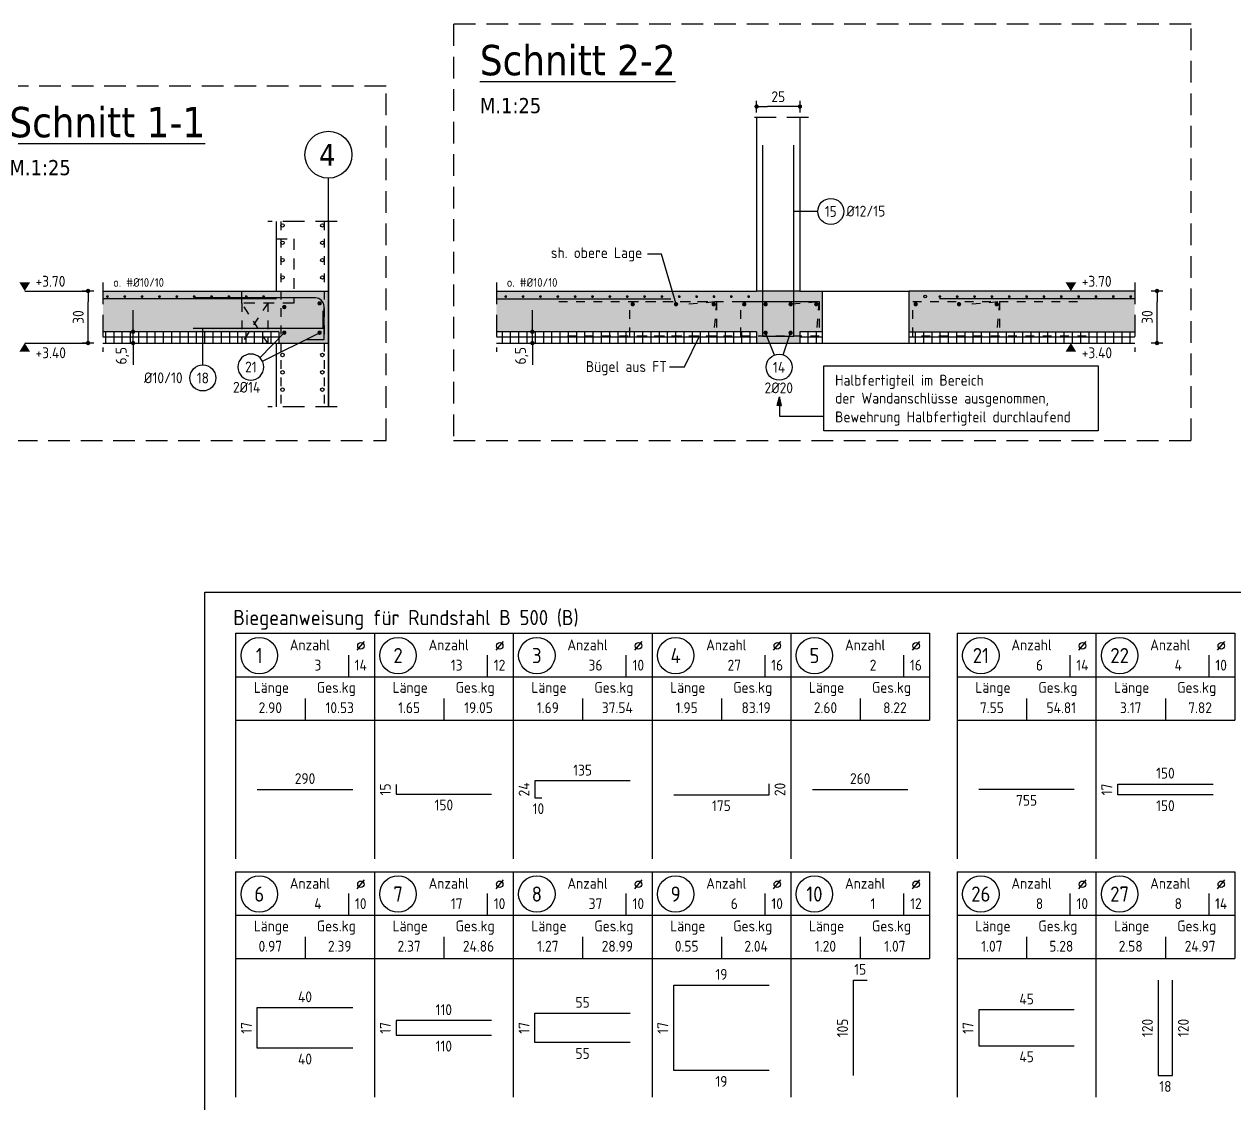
# Model space of a CAD drawing. Extents: x -10 to 76.2, y -7.1 to 49.1.
# Drawn here: x 7.92 to 21.87, y 7.82 to 20.27 of the extents above; entities that cross this region are included whole.
import ezdxf
from ezdxf.enums import TextEntityAlignment as Align

# ---------------------------------------------------------------- set-up
doc = ezdxf.new("R2010")
doc.units = 0
doc.header["$LTSCALE"] = 0.5
for name, pattern in [('AUSGEZOGEN', [1000.01, 1000, 0.01]), ('DASHED', [0.75, 0.5, -0.25]), ('HIDDEN2', [0.187, 0.125, -0.062]), ('PUNKT', [0.175, 0.05, -0.125]), ('STRICHLINIE', [0.75, 0.5, -0.25]), ('VERDECKT', [0.375, 0.25, -0.125])]:
    doc.linetypes.add(name, pattern=pattern)
for name, color, linetype in [('ACHSEN', 7, 'Continuous'), ('AFU', 7, 'Continuous'), ('BETON', 7, 'Continuous'), ('DETAIL', 7, 'Continuous'), ('DRUEBER', 7, 'Continuous'), ('grau_mittel', 7, 'Continuous'), ('Halbfertigteile', 7, 'Continuous'), ('HILFE', 7, 'Continuous'), ('koten', 7, 'Continuous'), ('MASSE', 7, 'Continuous'), ('OBJEKT', 7, 'Continuous'), ('RND', 7, 'Continuous'), ('RND_BILD', 7, 'Continuous'), ('SFP_Achsen', 7, 'Continuous'), ('TEXT', 7, 'Continuous'), ('VERDECKT1', 7, 'Continuous')]:
    doc.layers.add(name, color=color, linetype=linetype)
doc.styles.add('helv', font='tahoma.ttf')
doc.styles.add('txt', font='isocp.shx')
doc.linetypes.add('AFU_50K', pattern='A,0.15,["/",Standard,S=0.2,R=0,X=-0.01,Y=-0.1],0.07,["/",Standard,S=0.2,R=0,X=-0.01,Y=-0.1],0.15', length=0.37)
doc.dimstyles.new('DOT_I', dxfattribs={"dimscale": 0.5, "dimtxt": 0.25, "dimasz": 0.25, "dimexe": 0.1, "dimexo": 0.3, "dimgap": 0.1, "dimtad": 1, "dimdec": 3, "dimzin": 3, "dimtxsty": 'txt', "dimblk": 'DOT', "dimblk1": 'DOT', "dimblk2": 'DOT', "dimsah": 1, "dimcen": 0.1, "dimse1": 1, "dimse2": 1, "dimazin": 0, "dimtfac": 1, "dimtdec": 4, "dimtix": 1, "dimtmove": 2, "dimatfit": 3, "dimfxl": 0, "dimtvp": 1, "dimtolj": 1, "dimtzin": 0, "dimarcsym": 0})

# ---------------------------------------------------------------- blocks, each defined once
blk = doc.blocks.new('DOT')
at = {"layer": 'MASSE', "color": 7, "linetype": 'Continuous'}
for p, q in [((0, 0), (-1, 0)), ((0, 0.54), (0, -0.54))]:
    blk.add_line(p, q, dxfattribs=at)
at = {"layer": 'MASSE', "color": 7, "linetype": 'Continuous', "const_width": 0.2}
blk.add_lwpolyline([(-0.1, 0, 1), (0.1, 0, 1)], format="xyb", close=True, dxfattribs=at)
blk = doc.blocks.new('*D137')
at = {"layer": 'Defpoints', "color": 0, "linetype": 'AUSGEZOGEN', "transparency": 16777216}
for p in [(8.654, 17.196), (8.654, 17.196), (8.654, 16.596)]:
    blk.add_point(p, dxfattribs=at)
at = {"layer": 'MASSE', "color": 0, "linetype": 'AUSGEZOGEN', "lineweight": -2, "transparency": 16777216}
blk.add_line((8.654, 16.721), (8.654, 17.071), dxfattribs=at)
at = {"layer": 'MASSE', "color": 0, "linetype": 'AUSGEZOGEN', "lineweight": -2, "transparency": 16777216, "xscale": 0.125, "yscale": 0.125, "zscale": 0.125}
for p, rotation in [((8.654, 17.196), 90), ((8.654, 16.596), 270)]:
    blk.add_blockref('DOT', p, dxfattribs=dict(at, rotation=rotation))
at = {"layer": 'MASSE', "color": 0, "linetype": 'AUSGEZOGEN', "transparency": 16777216, "insert": (8.541, 16.896), "char_height": 0.125, "attachment_point": 5, "rotation": 90, "style": 'txt'}
blk.add_mtext('\\A1;30', dxfattribs=at)
blk = doc.blocks.new('okrd_u')
at = {"layer": 'koten', "color": 7, "linetype": 'Continuous'}
blk.add_solid([(-0.125, -0.202), (0.125, -0.202), (0, 0)], dxfattribs=at)
at = {"layer": 'koten', "style": 'txt'}
blk.add_attdef('OKRD', (0.25, -0.35), '', height=0.25, dxfattribs=at)
blk = doc.blocks.new('okrd_o')
at = {"layer": 'koten', "color": 7, "linetype": 'Continuous'}
blk.add_solid([(-0.125, 0.202), (0.125, 0.202), (0, 0)], dxfattribs=at)
at = {"layer": 'koten', "style": 'txt'}
blk.add_attdef('OKRD', (0.25, 0.1), '', height=0.25, dxfattribs=at)
blk = doc.blocks.new('RND_HIN')
at = {"layer": 'RND', "color": 7, "linetype": 'Continuous'}
blk.add_circle((0, 0), 0.3, dxfattribs=at)
at = {"layer": 'RND', "color": 7, "linetype": 'Continuous', "style": 'txt'}
blk.add_attdef('POSI', text='', height=0.25, dxfattribs=at).set_placement((0, 0), align=Align.MIDDLE)
blk = doc.blocks.new('*D138')
at = {"layer": 'Defpoints', "color": 0, "linetype": 'AUSGEZOGEN', "transparency": 16777216}
for p in [(20.977, 17.196), (20.977, 17.196), (20.977, 16.596)]:
    blk.add_point(p, dxfattribs=at)
at = {"layer": 'MASSE', "color": 0, "linetype": 'AUSGEZOGEN', "lineweight": -2, "transparency": 16777216}
blk.add_line((20.977, 16.721), (20.977, 17.071), dxfattribs=at)
at = {"layer": 'MASSE', "color": 0, "linetype": 'AUSGEZOGEN', "lineweight": -2, "transparency": 16777216, "xscale": 0.125, "yscale": 0.125, "zscale": 0.125}
for p, rotation in [((20.977, 17.196), 90), ((20.977, 16.596), 270)]:
    blk.add_blockref('DOT', p, dxfattribs=dict(at, rotation=rotation))
at = {"layer": 'MASSE', "color": 0, "linetype": 'AUSGEZOGEN', "transparency": 16777216, "insert": (20.864, 16.896), "char_height": 0.125, "attachment_point": 5, "rotation": 90, "style": 'txt'}
blk.add_mtext('\\A1;30', dxfattribs=at)
blk = doc.blocks.new('*D139')
at = {"layer": 'Defpoints', "color": 0, "linetype": 'AUSGEZOGEN', "transparency": 16777216}
for p in [(16.361, 19.323), (16.361, 19.323), (16.861, 19.323)]:
    blk.add_point(p, dxfattribs=at)
at = {"layer": 'MASSE', "color": 0, "linetype": 'AUSGEZOGEN', "lineweight": -2, "transparency": 16777216}
blk.add_line((16.736, 19.323), (16.486, 19.323), dxfattribs=at)
at = {"layer": 'MASSE', "color": 0, "linetype": 'AUSGEZOGEN', "lineweight": -2, "transparency": 16777216, "xscale": 0.125, "yscale": 0.125, "zscale": 0.125, "rotation": 180}
blk.add_blockref('DOT', (16.361, 19.323), dxfattribs=at)
at = {"layer": 'MASSE', "color": 0, "linetype": 'AUSGEZOGEN', "lineweight": -2, "transparency": 16777216, "xscale": 0.125, "yscale": 0.125, "zscale": 0.125}
blk.add_blockref('DOT', (16.861, 19.323), dxfattribs=at)
at = {"layer": 'MASSE', "color": 0, "linetype": 'AUSGEZOGEN', "transparency": 16777216, "insert": (16.611, 19.436), "char_height": 0.125, "attachment_point": 5, "style": 'txt'}
blk.add_mtext('\\A1;25', dxfattribs=at)
blk = doc.blocks.new('RND_LIS2')
at = {"layer": 'RND', "color": 3, "linetype": 'Continuous'}
for p, q in [((0, 0), (0, -5.2)), ((0, 0), (3.2, 0)), ((3.2, 0), (3.2, -2)), ((2.6, -0.503), (2.6, -1)), ((0, -1), (3.2, -1)), ((1.6, -1.503), (1.6, -2)), ((0, -2), (3.2, -2))]:
    blk.add_line(p, q, dxfattribs=at)
at = {"layer": 'RND', "color": 7, "linetype": 'Continuous'}
blk.add_line((2.805, -0.39), (2.973, -0.186), dxfattribs=at)
at = {"layer": 'RND', "color": 1, "linetype": 'Continuous'}
blk.add_circle((0.545, -0.513), 0.42, dxfattribs=at)
at = {"layer": 'RND', "color": 7, "linetype": 'Continuous'}
blk.add_circle((2.889, -0.288), 0.075, dxfattribs=at)
at = {"layer": 'RND', "color": 7, "linetype": 'Continuous', "style": 'txt'}
for s, p in [('Anzahl', (1.249, -0.391)), ('Länge', (0.42, -1.373)), ('Ges.kg', (1.872, -1.373))]:
    blk.add_text(s, height=0.25, dxfattribs=at).set_placement(p)
at = {"layer": 'RND', "color": 1, "linetype": 'Continuous', "style": 'txt'}
blk.add_attdef('POS1', text='', height=0.35, dxfattribs=at).set_placement((0.545, -0.513), align=Align.MIDDLE)
at = {"layer": 'RND', "color": 7, "linetype": 'Continuous', "style": 'txt'}
for tag, p in [('STK1', (1.897, -0.859)), ('DS1', (2.885, -0.859)), ('LANG1', (0.8, -1.841)), ('GEW', (2.4, -1.841))]:
    blk.add_attdef(tag, text='', height=0.25, dxfattribs=at).set_placement(p, align=Align.CENTER)
blk = doc.blocks.new('*D156')
at = {"layer": 'Defpoints', "color": 0, "linetype": 'AUSGEZOGEN', "transparency": 16777216}
for p in [(13.776, 16.726), (13.776, 16.726), (13.776, 16.596)]:
    blk.add_point(p, dxfattribs=at)
at = {"layer": 'MASSE', "color": 0, "linetype": 'AUSGEZOGEN', "lineweight": -2, "transparency": 16777216}
for p, q in [((13.776, 16.851), (13.776, 16.976)), ((13.776, 16.596), (13.776, 16.726)), ((13.776, 16.471), (13.776, 16.346))]:
    blk.add_line(p, q, dxfattribs=at)
at = {"layer": 'MASSE', "color": 0, "linetype": 'AUSGEZOGEN', "lineweight": -2, "transparency": 16777216, "xscale": 0.125, "yscale": 0.125, "zscale": 0.125}
for p, rotation in [((13.776, 16.726), 270), ((13.776, 16.596), 90)]:
    blk.add_blockref('DOT', p, dxfattribs=dict(at, rotation=rotation))
at = {"layer": 'MASSE', "color": 0, "linetype": 'AUSGEZOGEN', "transparency": 16777216, "insert": (13.654, 16.449), "char_height": 0.125, "attachment_point": 5, "rotation": 90, "style": 'txt'}
blk.add_mtext('\\A1;6,5', dxfattribs=at)
blk = doc.blocks.new('*D157')
at = {"layer": 'Defpoints', "color": 0, "linetype": 'AUSGEZOGEN', "transparency": 16777216}
for p in [(9.173, 16.726), (9.173, 16.726), (9.173, 16.596)]:
    blk.add_point(p, dxfattribs=at)
at = {"layer": 'MASSE', "color": 0, "linetype": 'AUSGEZOGEN', "lineweight": -2, "transparency": 16777216}
for p, q in [((9.173, 16.851), (9.173, 16.976)), ((9.173, 16.596), (9.173, 16.726)), ((9.173, 16.471), (9.173, 16.346))]:
    blk.add_line(p, q, dxfattribs=at)
at = {"layer": 'MASSE', "color": 0, "linetype": 'AUSGEZOGEN', "lineweight": -2, "transparency": 16777216, "xscale": 0.125, "yscale": 0.125, "zscale": 0.125}
for p, rotation in [((9.173, 16.726), 270), ((9.173, 16.596), 90)]:
    blk.add_blockref('DOT', p, dxfattribs=dict(at, rotation=rotation))
at = {"layer": 'MASSE', "color": 0, "linetype": 'AUSGEZOGEN', "transparency": 16777216, "insert": (9.051, 16.449), "char_height": 0.125, "attachment_point": 5, "rotation": 90, "style": 'txt'}
blk.add_mtext('\\A1;6,5', dxfattribs=at)
blk = doc.blocks.new('Pfeillinie')
at = {"layer": 'TEXT', "linetype": 'Continuous'}
blk.add_hatch(color=7, dxfattribs=at).paths.add_polyline_path([(0, 0), (-0.8, 0.2), (-0.8, 0), (-0.8, -0.2)])
at = {"layer": 'TEXT', "color": 7, "linetype": 'Continuous'}
for p, q in [((-0.8, 0), (-0.8, 0.2)), ((-0.8, 0.2), (0, 0)), ((-0.8, 0), (-0.8, -0.2)), ((-0.8, -0.2), (0, 0))]:
    blk.add_line(p, q, dxfattribs=at)

msp = doc.modelspace()

# ---------------------------------------------------------------- hatches: boundary and pattern name
at = {"layer": 'grau_mittel'}
msp.add_hatch(color=61, dxfattribs=at).paths.add_polyline_path([(8.8253, 16.7256), (10.8553, 16.7256), (10.8553, 16.5956), (11.4253, 16.5956), (11.4253, 17.1956), (10.8253, 17.1956), (8.8253, 17.1956)])
h = msp.add_hatch(color=61, dxfattribs=at)
h.paths.add_polyline_path([(13.3611, 16.7256), (16.3611, 16.7256), (16.3611, 16.5956), (16.8611, 16.5956), (16.8611, 16.7256), (17.1211, 16.7256), (17.1211, 17.1956), (16.8611, 17.1956), (16.3611, 17.1956), (13.3611, 17.1956)])
h.paths.add_polyline_path([(18.1211, 16.7256), (20.7211, 16.7256), (20.7211, 17.1956), (18.1211, 17.1956)])
at = {"layer": 'Halbfertigteile', "linetype": 'AUSGEZOGEN', "transparency": 33554687}
h = msp.add_hatch(dxfattribs=at)
h.set_pattern_fill('ANSI37', color=171, scale=0.03, angle=135, style=0)
h.paths.add_polyline_path([(10.8553, 16.7256), (8.8253, 16.7256), (8.8253, 16.5956), (10.8553, 16.5956)])
h = msp.add_hatch(dxfattribs=at)
h.set_pattern_fill('ANSI37', color=171, scale=0.03, angle=135, style=0)
h.paths.add_polyline_path([(20.7211, 16.7256), (18.1211, 16.7256), (18.1211, 16.5956), (20.7211, 16.5956)])
h.paths.add_polyline_path([(16.3611, 16.5956), (16.3611, 16.7256), (13.3611, 16.7256), (13.3611, 16.5956)])
h.paths.add_polyline_path([(16.8611, 16.7256), (16.8611, 16.5956), (17.1211, 16.5956), (17.1211, 16.7256)])

# ---------------------------------------------------------------- linework, layer by layer
at = {"layer": 'ACHSEN', "color": 140, "linetype": 'AUSGEZOGEN'}
msp.add_line((11.4253, 15.8594), (11.4253, 18.4969), dxfattribs=at)
at = {"layer": 'AFU', "color": 8, "linetype": 'AFU_50K'}
for p, q in [((10.8253, 17.1956), (11.4253, 17.1956)), ((16.8611, 17.1956), (16.3611, 17.1956)), ((10.8553, 16.5956), (11.4253, 16.5956))]:
    msp.add_line(p, q, dxfattribs=at)
at = {"layer": 'BETON', "color": 6, "linetype": 'AUSGEZOGEN'}
for p, q in [((16.3611, 19.1956), (16.3611, 17.1956)), ((16.8611, 19.1956), (16.8611, 17.1956)), ((10.8253, 17.1956), (10.8253, 17.9969)), ((11.4253, 17.9969), (11.4253, 15.8594)), ((8.8253, 17.1956), (10.8253, 17.1956)), ((13.3611, 17.1956), (16.3611, 17.1956)), ((16.8611, 17.1956), (17.1211, 17.1956)), ((17.1211, 16.5956), (17.1211, 17.1956)), ((20.7211, 17.1956), (18.1211, 17.1956)), ((18.1211, 16.5956), (18.1211, 17.1956)), ((10.8553, 16.7256), (8.8253, 16.7256)), ((10.8553, 16.7256), (10.8553, 16.5956)), ((16.3611, 16.7256), (13.3611, 16.7256)), ((16.3611, 16.7256), (16.3611, 16.5956)), ((17.1211, 16.7256), (16.8611, 16.7256)), ((16.8611, 16.7256), (16.8611, 16.5956)), ((18.1211, 16.7256), (20.7211, 16.7256)), ((8.8253, 16.5956), (10.8553, 16.5956)), ((10.8253, 15.8594), (10.8253, 16.5956)), ((13.3611, 16.5956), (17.1211, 16.5956)), ((18.1211, 16.5956), (20.7225, 16.5956))]:
    msp.add_line(p, q, dxfattribs=at)
at = {"layer": 'DETAIL', "color": 102, "linetype": 'STRICHLINIE'}
for points in [[(12.8681, 20.2723), (12.8681, 15.4739), (21.3717, 15.4739), (21.3717, 20.2723)], [(7.4447, 19.5574), (7.4447, 15.4739), (12.0909, 15.4739), (12.0909, 19.5574)]]:
    msp.add_lwpolyline(points, close=True, dxfattribs=at)
at = {"layer": 'DRUEBER', "color": 171, "linetype": 'PUNKT'}
for p, q in [((10.7253, 16.5956), (10.4253, 17.0556)), ((10.7253, 17.0556), (10.4253, 16.5956)), ((10.4253, 17.0556), (10.4253, 16.5956)), ((10.7253, 17.0556), (10.7253, 16.5956))]:
    msp.add_line(p, q, dxfattribs=at)
at = {"layer": 'HILFE', "color": 102, "linetype": 'DASHED'}
for p, q in [((16.9611, 19.1956), (16.2611, 19.1956)), ((11.5253, 17.9969), (10.7253, 17.9969)), ((8.8253, 17.2956), (8.8253, 16.4956)), ((13.3611, 17.2956), (13.3611, 16.4956)), ((20.7211, 17.2956), (20.7211, 16.4956)), ((11.5253, 15.8594), (10.7253, 15.8594))]:
    msp.add_line(p, q, dxfattribs=at)
at = {"layer": 'HILFE', "color": 102, "linetype": 'AUSGEZOGEN'}
for p, q in [((15.2649, 17.621), (15.1044, 17.621)), ((15.4326, 17.0434), (15.2649, 17.621)), ((7.9242, 17.1956), (8.6537, 17.1956)), ((15.5286, 16.3228), (15.7035, 16.6756)), ((7.9242, 16.5956), (8.6537, 16.5956)), ((15.3563, 16.3228), (15.5286, 16.3228))]:
    msp.add_line(p, q, dxfattribs=at)
msp.add_lwpolyline([(17.1347, 16.3324), (20.2979, 16.3324), (20.2979, 15.5823), (17.1347, 15.5823)], close=True, dxfattribs=at)
at = {"layer": 'OBJEKT', "color": 7, "linetype": 'AUSGEZOGEN'}
for p, q in [((17.1211, 17.1956), (18.1211, 17.1956)), ((17.1211, 16.5956), (18.1211, 16.5956))]:
    msp.add_line(p, q, dxfattribs=at)
at = {"layer": 'RND', "color": 102, "linetype": 'AUSGEZOGEN'}
for p, q in [((17.0661, 18.1134), (16.7911, 18.1134)), ((9.9776, 16.343), (9.9776, 16.7654)), ((10.6355, 16.4266), (10.9168, 16.7153)), ((10.665, 16.3862), (11.3238, 16.7153)), ((16.5658, 16.4567), (16.4649, 16.7143)), ((16.6681, 16.4592), (16.7536, 16.7143))]:
    msp.add_line(p, q, dxfattribs=at)
at = {"layer": 'RND', "color": 1, "linetype": 'HIDDEN2'}
for p, q in [((10.8753, 17.9969), (10.8753, 15.8594)), ((11.3753, 17.9969), (11.3753, 15.8594))]:
    msp.add_line(p, q, dxfattribs=at)
at = {"layer": 'RND', "color": 1, "linetype": 'AUSGEZOGEN'}
for points in [[(16.4311, 18.8756), (16.4311, 16.6756), (16.7911, 16.6756), (16.7911, 18.8756)], [(10.8253, 17.1056), (8.8253, 17.1056)], [(13.3611, 17.1056), (15.3711, 17.1056)], [(20.7225, 17.1056), (18.4711, 17.1056)], [(9.8653, 16.7654), (11.3653, 16.7654), (11.3653, 16.9654)]]:
    msp.add_lwpolyline(points, dxfattribs=at)
at = {"layer": 'RND', "color": 7, "linetype": 'AUSGEZOGEN'}
for points, const_width in [([(8.8697, 17.1316, 1), (8.8857, 17.1316, 1)], 0.016), ([(9.0697, 17.1316, 1), (9.0857, 17.1316, 1)], 0.016), ([(9.2697, 17.1316, 1), (9.2857, 17.1316, 1)], 0.016), ([(9.4697, 17.1316, 1), (9.4857, 17.1316, 1)], 0.016), ([(9.6697, 17.1316, 1), (9.6857, 17.1316, 1)], 0.016), ([(9.8697, 17.1316, 1), (9.8857, 17.1316, 1)], 0.016), ([(10.0697, 17.1316, 1), (10.0857, 17.1316, 1)], 0.016), ([(10.2697, 17.1316, 1), (10.2857, 17.1316, 1)], 0.016), ([(10.4697, 17.1316, 1), (10.4857, 17.1316, 1)], 0.016), ([(10.6697, 17.1316, 1), (10.6857, 17.1316, 1)], 0.016), ([(10.9043, 17.0111, 1), (10.9293, 17.0111, 1)], 0.025), ([(11.3113, 17.0537, 1), (11.3363, 17.0537, 1)], 0.025), ([(13.4616, 17.1316, 1), (13.4776, 17.1316, 1)], 0.016), ([(13.6616, 17.1316, 1), (13.6776, 17.1316, 1)], 0.016), ([(13.8616, 17.1316, 1), (13.8776, 17.1316, 1)], 0.016), ([(14.0616, 17.1316, 1), (14.0776, 17.1316, 1)], 0.016), ([(14.2616, 17.1316, 1), (14.2776, 17.1316, 1)], 0.016), ([(14.4616, 17.1316, 1), (14.4776, 17.1316, 1)], 0.016), ([(14.6616, 17.1316, 1), (14.6776, 17.1316, 1)], 0.016), ([(14.8616, 17.1316, 1), (14.8776, 17.1316, 1)], 0.016), ([(14.9204, 17.0434, 1), (14.9454, 17.0434, 1)], 0.025), ([(15.0616, 17.1316, 1), (15.0776, 17.1316, 1)], 0.016), ([(15.2616, 17.1316, 1), (15.2776, 17.1316, 1)], 0.016), ([(15.4201, 17.0434, 1), (15.4451, 17.0434, 1)], 0.025), ([(15.4616, 17.1316, 1), (15.4776, 17.1316, 1)], 0.016), ([(15.6616, 17.1316, 1), (15.6776, 17.1316, 1)], 0.016), ([(15.8542, 17.0434, 1), (15.8792, 17.0434, 1)], 0.025), ([(15.8616, 17.1316, 1), (15.8776, 17.1316, 1)], 0.016), ([(16.0616, 17.1316, 1), (16.0776, 17.1316, 1)], 0.016), ([(16.2063, 17.0434, 1), (16.2313, 17.0434, 1)], 0.025), ([(16.2616, 17.1316, 1), (16.2776, 17.1316, 1)], 0.016), ([(16.4524, 17.0434, 1), (16.4774, 17.0434, 1)], 0.025), ([(16.7411, 17.0434, 1), (16.7661, 17.0434, 1)], 0.025), ([(17.0369, 17.0434, 1), (17.0619, 17.0434, 1)], 0.025), ([(18.1824, 17.0434, 1), (18.2074, 17.0434, 1)], 0.025), ([(18.4656, 17.1316, 1), (18.4816, 17.1316, 1)], 0.016), ([(18.6656, 17.1316, 1), (18.6816, 17.1316, 1)], 0.016), ([(18.6821, 17.0434, 1), (18.7071, 17.0434, 1)], 0.025), ([(18.8656, 17.1316, 1), (18.8816, 17.1316, 1)], 0.016), ([(19.0656, 17.1316, 1), (19.0816, 17.1316, 1)], 0.016), ([(19.1162, 17.0434, 1), (19.1412, 17.0434, 1)], 0.025), ([(19.2656, 17.1316, 1), (19.2816, 17.1316, 1)], 0.016), ([(19.4656, 17.1316, 1), (19.4816, 17.1316, 1)], 0.016), ([(19.6656, 17.1316, 1), (19.6816, 17.1316, 1)], 0.016), ([(19.8656, 17.1316, 1), (19.8816, 17.1316, 1)], 0.016), ([(20.0656, 17.1316, 1), (20.0816, 17.1316, 1)], 0.016), ([(20.2656, 17.1316, 1), (20.2816, 17.1316, 1)], 0.016), ([(20.4656, 17.1316, 1), (20.4816, 17.1316, 1)], 0.016), ([(20.6656, 17.1316, 1), (20.6816, 17.1316, 1)], 0.016), ([(10.9043, 16.7153, 1), (10.9293, 16.7153, 1)], 0.025), ([(11.3113, 16.7153, 1), (11.3363, 16.7153, 1)], 0.025), ([(16.4524, 16.7143, 1), (16.4774, 16.7143, 1)], 0.025), ([(16.7411, 16.7143, 1), (16.7661, 16.7143, 1)], 0.025)]:
    msp.add_lwpolyline(points, format="xyb", close=True, dxfattribs=dict(at, const_width=const_width))
at = {"layer": 'RND', "color": 1, "linetype": 'AUSGEZOGEN'}
msp.add_lwpolyline([(11.1753, 16.6356), (11.3753, 16.6356), (11.3753, 17.0156, 0.4142136), (11.2753, 17.1156), (9.8753, 17.1156)], format="xyb", dxfattribs=at)
at = {"layer": 'RND', "color": 102, "linetype": 'HIDDEN2'}
for points in [[(14.0811, 17.0756), (17.0811, 17.0756), (17.0811, 16.6756), (14.0811, 16.6756)], [(15.5804, 17.0477), (15.8991, 17.0756), (15.8991, 16.6756), (14.8991, 16.6756), (14.8991, 17.0756), (15.8991, 17.0756), (15.8713, 16.7569)], [(16.7624, 17.0477), (17.0811, 17.0756), (17.0811, 16.6756), (16.1811, 16.6756), (16.1811, 17.0756), (17.0811, 17.0756), (17.0533, 16.7569)], [(18.8424, 17.0477), (19.1611, 17.0756), (19.1611, 16.6756), (18.1611, 16.6756), (18.1611, 17.0756), (19.1611, 17.0756), (19.1333, 16.7569)], [(20.1611, 16.6756), (18.1611, 16.6756), (18.1611, 17.0756), (20.1611, 17.0756)]]:
    msp.add_lwpolyline(points, dxfattribs=at)
at = {"layer": 'RND', "color": 102, "linetype": 'AUSGEZOGEN'}
msp.add_lwpolyline([(16.6234, 15.974), (16.6234, 15.7508), (17.1347, 15.7508)], dxfattribs=at)
at = {"layer": 'RND', "color": 7, "linetype": 'AUSGEZOGEN'}
for centre, radius in [((10.8953, 17.9523), 0.02), ((11.3553, 17.9523), 0.02), ((10.8953, 17.7523), 0.02), ((11.3553, 17.7523), 0.02), ((10.8953, 17.5523), 0.02), ((11.3553, 17.5523), 0.02), ((10.8953, 17.3523), 0.02), ((11.3553, 17.3523), 0.02), ((18.305, 17.1316), 0.016), ((10.8953, 16.4582), 0.02), ((11.3553, 16.4582), 0.02), ((10.8953, 16.2582), 0.02), ((11.3553, 16.2582), 0.02), ((10.8953, 16.0582), 0.02), ((11.3553, 16.0582), 0.02)]:
    msp.add_circle(centre, radius, dxfattribs=at)
at = {"layer": 'RND_BILD', "color": 1, "linetype": 'AUSGEZOGEN'}
for points in [[(10.6054, 11.4484), (11.7054, 11.4484)], [(12.2054, 11.5034), (12.2054, 11.3934), (13.3054, 11.3934)], [(14.9054, 11.5462), (13.8054, 11.5462), (13.8054, 11.3507), (13.8869, 11.3507)], [(15.4054, 11.3856), (16.5054, 11.3856), (16.5054, 11.5113)], [(17.0054, 11.4484), (18.1054, 11.4484)], [(20.0237, 11.4484), (18.9237, 11.4484)], [(21.6237, 11.3861), (20.5237, 11.3861), (20.5237, 11.5108), (21.6237, 11.5108)], [(17.4768, 8.1484), (17.4768, 9.2484), (17.634, 9.2484)], [(20.9912, 9.2484), (20.9912, 8.1484), (21.1562, 8.1484), (21.1562, 9.2484)], [(16.5054, 8.2063), (15.4054, 8.2063), (15.4054, 9.1905), (16.5054, 9.1905)], [(11.7054, 8.4647), (10.6054, 8.4647), (10.6054, 8.9322), (11.7054, 8.9322)], [(14.9054, 8.5284), (13.8054, 8.5284), (13.8054, 8.8684), (14.9054, 8.8684)], [(20.0237, 8.9062), (18.9237, 8.9062), (18.9237, 8.4907), (20.0237, 8.4907)], [(13.3054, 8.7834), (12.2054, 8.7834), (12.2054, 8.6134), (13.3054, 8.6134)]]:
    msp.add_lwpolyline(points, dxfattribs=at)
at = {"layer": 'SFP_Achsen', "color": 7, "linetype": 'AUSGEZOGEN'}
msp.add_circle((11.4253, 18.7674), 0.2705, dxfattribs=at)
at = {"layer": 'TEXT', "color": 1, "linetype": 'AUSGEZOGEN'}
msp.add_lwpolyline([(10.0013, 13.7234), (27.034, 13.7234), (27.034, 2.0668), (10.0013, 2.0668)], close=True, dxfattribs=at)
at = {"layer": 'VERDECKT1', "color": 102, "linetype": 'VERDECKT'}
for p, q in [((10.8253, 17.7956), (11.0253, 17.7956)), ((11.0253, 17.7956), (11.0253, 17.0556)), ((10.4253, 17.0556), (10.4253, 17.1956)), ((11.0253, 17.0556), (10.4253, 17.0556))]:
    msp.add_line(p, q, dxfattribs=at)

# ---------------------------------------------------------------- block references
at = {"layer": 'koten', "color": 7, "linetype": 'AUSGEZOGEN', "xscale": 0.5, "yscale": 0.5, "zscale": 0.5}
for name, p, values in [('okrd_o', (7.9242, 17.1956), {'OKRD': '+3.70'}), ('okrd_o', (19.9843, 17.1956), {'OKRD': '+3.70'}), ('okrd_u', (7.9242, 16.5956), {'OKRD': '+3.40'}), ('okrd_u', (19.9843, 16.5956), {'OKRD': '+3.40'})]:
    msp.add_blockref(name, p, dxfattribs=at).add_auto_attribs(values)
at = {"layer": 'RND', "color": 7, "linetype": 'AUSGEZOGEN', "xscale": 0.5, "yscale": 0.5, "zscale": 0.5}
for p, values in [((17.2161, 18.1134), {'POSI': '15'}), ((9.9776, 16.193), {'POSI': '18'}), ((16.6204, 16.317), {'POSI': '14'})]:
    msp.add_blockref('RND_HIN', p, dxfattribs=at).add_auto_attribs(values)
at = {"layer": 'RND', "color": 7, "linetype": 'AUSGEZOGEN'}
ref = msp.add_blockref('RND_HIN', (10.5308, 16.3191), dxfattribs=dict(at, xscale=-0.5, yscale=0.5, zscale=0.5))
ref.add_attrib('POSI', '21', dxfattribs={"color": 7, "linetype": 'Continuous', "height": 0.125, "style": 'txt'}).set_placement((10.5308, 16.3191), align=Align.MIDDLE)
at = {"layer": 'RND', "color": 102, "linetype": 'AUSGEZOGEN', "xscale": 0.125, "yscale": 0.125, "zscale": 0.125, "rotation": 90}
msp.add_blockref('Pfeillinie', (16.6234, 15.974), dxfattribs=at)
at = {"layer": 'RND_BILD', "color": 6, "linetype": 'AUSGEZOGEN', "xscale": 0.5, "yscale": 0.5, "zscale": 0.5}
for p, values in [((10.3554, 13.2484), {'POS1': '1', 'STK1': '3', 'DS1': '14', 'LANG1': '2.90', 'GEW': '10.53'}), ((18.6737, 13.2484), {'POS1': '21', 'STK1': '6', 'DS1': '14', 'LANG1': '7.55', 'GEW': '54.81'})]:
    msp.add_blockref('RND_LIS2', p, dxfattribs=at).add_auto_attribs(values)
at = {"layer": 'RND_BILD', "color": 7, "linetype": 'AUSGEZOGEN', "xscale": 0.5, "yscale": 0.5, "zscale": 0.5}
for p, values in [((11.9554, 13.2484), {'POS1': '2', 'STK1': '13', 'DS1': '12', 'LANG1': '1.65', 'GEW': '19.05'}), ((13.5554, 13.2484), {'POS1': '3', 'STK1': '36', 'DS1': '10', 'LANG1': '1.69', 'GEW': '37.54'}), ((15.1554, 13.2484), {'POS1': '4', 'STK1': '27', 'DS1': '16', 'LANG1': '1.95', 'GEW': '83.19'}), ((16.7554, 13.2484), {'POS1': '5', 'STK1': '2', 'DS1': '16', 'LANG1': '2.60', 'GEW': '8.22'}), ((20.2737, 13.2484), {'POS1': '22', 'STK1': '4', 'DS1': '10', 'LANG1': '3.17', 'GEW': '7.82'}), ((10.3554, 10.4984), {'POS1': '6', 'STK1': '4', 'DS1': '10', 'LANG1': '0.97', 'GEW': '2.39'}), ((11.9554, 10.4984), {'POS1': '7', 'STK1': '17', 'DS1': '10', 'LANG1': '2.37', 'GEW': '24.86'}), ((13.5554, 10.4984), {'POS1': '8', 'STK1': '37', 'DS1': '10', 'LANG1': '1.27', 'GEW': '28.99'}), ((15.1554, 10.4984), {'POS1': '9', 'STK1': '6', 'DS1': '10', 'LANG1': '0.55', 'GEW': '2.04'}), ((16.7554, 10.4984), {'POS1': '10', 'STK1': '1', 'DS1': '12', 'LANG1': '1.20', 'GEW': '1.07'}), ((18.6737, 10.4984), {'POS1': '26', 'STK1': '8', 'DS1': '10', 'LANG1': '1.07', 'GEW': '5.28'}), ((20.2737, 10.4984), {'POS1': '27', 'STK1': '8', 'DS1': '14', 'LANG1': '2.58', 'GEW': '24.97'})]:
    msp.add_blockref('RND_LIS2', p, dxfattribs=at).add_auto_attribs(values)

# ---------------------------------------------------------------- texts
at = {"layer": 'RND_BILD', "color": 7, "linetype": 'AUSGEZOGEN', "style": 'txt'}
for s, p in [('135', (14.3554, 11.6712)), ('290', (11.1554, 11.5734)), ('260', (17.5554, 11.5734)), ('150', (21.0737, 11.6358)), ('150', (12.7554, 11.2684)), ('175', (15.9554, 11.2606)), ('755', (19.4737, 11.3234)), ('150', (21.0737, 11.2611)), ('10', (13.8461, 11.2257)), ('19', (15.9554, 9.3155)), ('15', (17.5554, 9.3734)), ('40', (11.1554, 9.0572)), ('45', (19.4737, 9.0312)), ('110', (12.7554, 8.9084)), ('55', (14.3554, 8.9934)), ('110', (12.7554, 8.4884)), ('40', (11.1554, 8.3397)), ('55', (14.3554, 8.4034)), ('45', (19.4737, 8.3657)), ('19', (15.9554, 8.0813)), ('18', (21.0737, 8.0234))]:
    msp.add_text(s, height=0.125, dxfattribs=at).set_placement(p, align=Align.MIDDLE)
for s, p in [('15', (12.0804, 11.4484)), ('24', (13.6804, 11.4484)), ('20', (16.6304, 11.4484)), ('17', (20.3987, 11.4484)), ('105', (17.3518, 8.6984)), ('120', (20.8662, 8.6984)), ('120', (21.2812, 8.6984)), ('17', (10.4804, 8.6984)), ('17', (12.0804, 8.6984)), ('17', (13.6804, 8.6984)), ('17', (15.2804, 8.6984)), ('17', (18.7987, 8.6984))]:
    msp.add_text(s, height=0.125, rotation=90, dxfattribs=at).set_placement(p, align=Align.MIDDLE)
at = {"layer": 'SFP_Achsen', "color": 6, "linetype": 'AUSGEZOGEN', "style": 'helv'}
msp.add_text('4', height=0.25, dxfattribs=at).set_placement((11.3181, 18.6412))
at = {"layer": 'TEXT', "color": 5, "linetype": 'AUSGEZOGEN', "style": 'helv'}
for s, p in [('%%USchnitt 2-2', (13.1711, 19.6835)), ('%%USchnitt 1-1', (7.7477, 18.9686))]:
    msp.add_text(s, height=0.35, dxfattribs=at).set_placement(p)
at = {"layer": 'TEXT', "color": 1, "linetype": 'AUSGEZOGEN'}
for s, style, p in [('M.1:25', 'helv', (13.1711, 19.246)), ('M.1:25', 'helv', (7.7477, 18.5311)), ('Biegeanweisung für Rundstahl B 500 (B)', 'txt', (10.3288, 13.3428))]:
    msp.add_text(s, height=0.175, dxfattribs=dict(at, style=style)).set_placement(p)
at = {"layer": 'TEXT', "color": 7, "linetype": 'AUSGEZOGEN', "style": 'txt'}
for s, height, p in [('%%C12/15', 0.125, (17.3961, 18.0546)), ('sh. obere Lage', 0.125, (13.9891, 17.5754)), ('o. #%%c10/10', 0.1, (8.9449, 17.2445)), ('o. #%%c10/10', 0.1, (13.4808, 17.2445)), ('Bügel aus FT', 0.125, (14.393, 16.2624)), ('%%C10/10', 0.125, (9.2998, 16.1321)), ('Halbfertigteil im Bereich', 0.125, (17.2663, 16.105)), ('2%%C14', 0.125, (10.3252, 16.0235)), ('2%%C20', 0.125, (16.4529, 16.0166)), ('der Wandanschlüsse ausgenommen, ', 0.125, (17.2663, 15.898)), ('Bewehrung Halbfertigteil durchlaufend', 0.125, (17.2663, 15.682))]:
    msp.add_text(s, height=height, dxfattribs=at).set_placement(p)

# ---------------------------------------------------------------- dimensions: what is measured, and where the dimension line sits
at = {"layer": 'MASSE', "color": 7, "linetype": 'AUSGEZOGEN'}
dim = msp.add_linear_dim(base=(16.3611, 19.3233), p1=(16.8611, 19.3233), p2=(16.3611, 19.3233), dimstyle='DOT_I', override={"dimdec": 0, "dimlfac": 50}, dxfattribs=at)
dim.commit()
dim.dimension.update_dxf_attribs({"geometry": '*D139', "text_midpoint": (16.6111, 19.4358)})
for base, p1, p2, picture, middle in [((8.6537, 17.1956), (8.6537, 16.5956), (8.6537, 17.1956), '*D137', (8.5412, 16.8956)), ((20.9769, 17.1956), (20.9769, 16.5956), (20.9769, 17.1956), '*D138', (20.8644, 16.8956))]:
    dim = msp.add_linear_dim(base=base, p1=p1, p2=p2, angle=90, dimstyle='DOT_I', override={"dimdec": 0, "dimlfac": 50}, dxfattribs=at)
    dim.commit()
    dim.dimension.update_dxf_attribs({"geometry": picture, "text_midpoint": middle})
for base, p1, p2, picture, middle in [((9.1726, 16.7256), (9.1726, 16.5956), (9.1726, 16.7256), '*D157', (9.0507, 16.4493)), ((13.7757, 16.7256), (13.7757, 16.5956), (13.7757, 16.7256), '*D156', (13.6538, 16.4493))]:
    dim = msp.add_linear_dim(base=base, p1=p1, p2=p2, angle=90, dimstyle='DOT_I', override={"dimdec": 1, "dimlfac": 50}, dxfattribs=at)
    dim.commit()
    dim.dimension.update_dxf_attribs({"geometry": picture, "text_midpoint": middle, "dimtype": 160})

doc.saveas('drawing.dxf')
